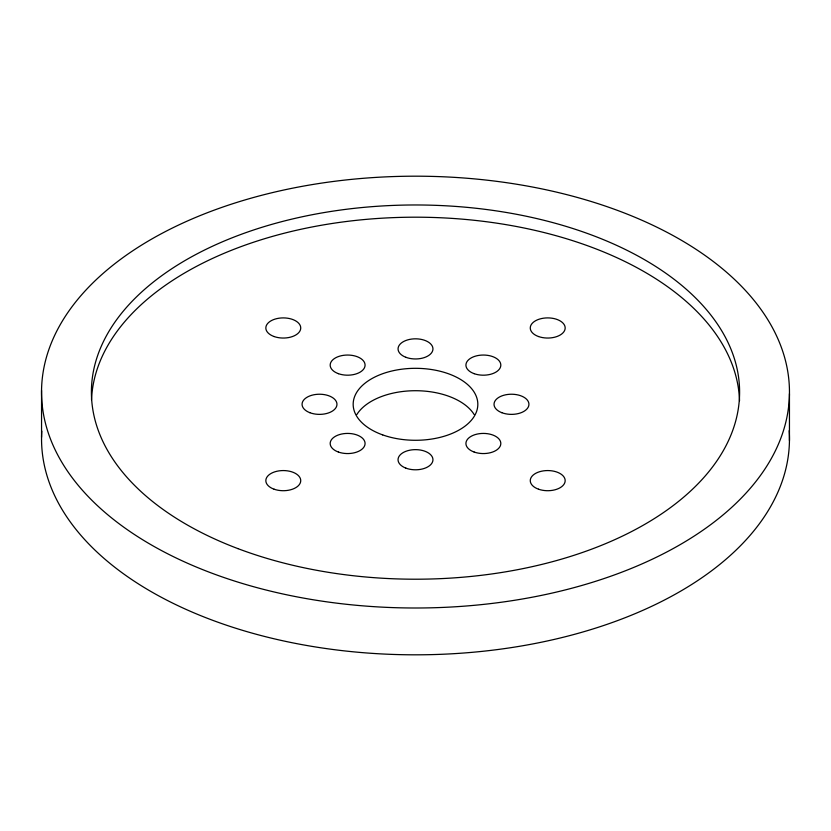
<?xml version="1.0" encoding="UTF-8"?>
<svg xmlns="http://www.w3.org/2000/svg" width="831" height="831" viewBox="0 0 831 831"><rect width="100%" height="100%" fill="white"/><g stroke="black" fill="none" stroke-linecap="round" stroke-linejoin="round"><path stroke-width="1.25" d="M789.45 393.749A373.96 215.904 0 0 1 226.042 578.241A373.96 215.904 0 0 1 231.008 204.291A373.96 215.904 0 0 1 789.45 393.749L789.45 440.565M41.55 390.435L41.55 437.251M356.863 414.503A62.325 35.982 0 0 1 415.5 390.715A62.325 35.982 0 0 1 474.137 414.503M789.19 430.697A373.96 215.904 0 0 1 415.843 654.818A373.96 215.904 0 0 1 41.789 431.092M91.503 399.701A324.1 187.12 0 0 1 416.341 217.192A324.1 187.12 0 0 1 739.538 400.677M382.655 434.883A62.325 35.982 0 0 0 477.794 405.435A62.325 35.982 0 0 0 386.051 372.589A62.325 35.982 0 0 0 382.655 434.883M338.435 373.68A17.451 10.076 0 0 0 365.069 365.432A17.451 10.076 0 0 0 339.38 356.239A17.451 10.076 0 0 0 338.435 373.68M309.859 412.695A17.451 10.076 0 0 0 336.929 404.936A17.451 10.076 0 0 0 311.76 395.276A17.451 10.076 0 0 0 309.859 412.695M338.435 452.054A17.451 10.076 0 0 0 365.069 443.806A17.451 10.076 0 0 0 339.38 434.613A17.451 10.076 0 0 0 338.435 452.054M405.84 468.113A17.451 10.076 0 0 0 432.92 460.353A17.451 10.076 0 0 0 407.741 450.693A17.451 10.076 0 0 0 405.84 468.113M474.179 452.054A17.451 10.076 0 0 0 500.813 443.806A17.451 10.076 0 0 0 475.124 434.613A17.451 10.076 0 0 0 474.179 452.054M501.831 412.695A17.451 10.076 0 0 0 528.9 404.936A17.451 10.076 0 0 0 503.721 395.276A17.451 10.076 0 0 0 501.831 412.695M474.179 373.68A17.451 10.076 0 0 0 500.813 365.432A17.451 10.076 0 0 0 475.124 356.239A17.451 10.076 0 0 0 474.179 373.68M405.84 357.278A17.451 10.076 0 0 0 432.92 349.519A17.451 10.076 0 0 0 407.741 339.869A17.451 10.076 0 0 0 405.84 357.278M274.085 489.199A17.451 10.076 0 0 0 300.729 480.952A17.451 10.076 0 0 0 275.04 471.759A17.451 10.076 0 0 0 274.085 489.199M274.085 336.534A17.451 10.076 0 0 0 300.729 328.287A17.451 10.076 0 0 0 275.04 319.094A17.451 10.076 0 0 0 274.085 336.534M538.519 336.534A17.451 10.076 0 0 0 565.163 328.287A17.451 10.076 0 0 0 539.464 319.094A17.451 10.076 0 0 0 538.519 336.534M538.519 489.199A17.451 10.076 0 0 0 565.163 480.952A17.451 10.076 0 0 0 539.464 471.759A17.451 10.076 0 0 0 538.519 489.199M237.988 548.647A324.1 187.12 0 0 0 739.091 402.568A324.1 187.12 0 0 0 269.421 225.056A324.1 187.12 0 0 0 237.988 548.647"/></g></svg>
